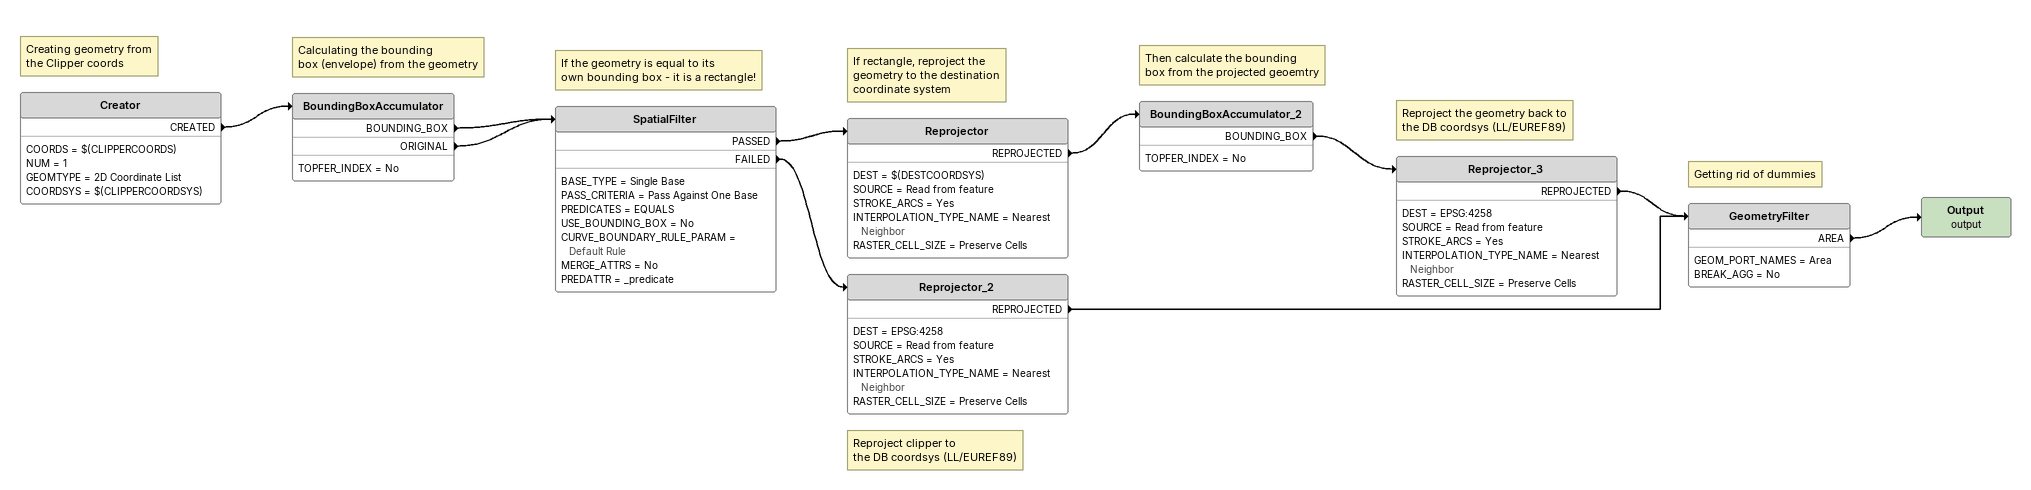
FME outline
Note: Creating geometry from / the Clipper coords
Creator
    COORDS = $(CLIPPERCOORDS)
    NUM = 1
    GEOMTYPE = 2D Coordinate List
    COORDSYS = $(CLIPPERCOORDSYS)
    CREATED -> BoundingBoxAccumulator
Note: Calculating the bounding / box (envelope) from the geometry
BoundingBoxAccumulator
    TOPFER_INDEX = No
    BOUNDING_BOX -> SpatialFilter
    ORIGINAL -> SpatialFilter
Note: If the geometry is equal to its / own bounding box - it is a rectangle!
SpatialFilter
    BASE_TYPE = Single Base
    PASS_CRITERIA = Pass Against One Base
    PREDICATES = EQUALS
    USE_BOUNDING_BOX = No
    CURVE_BOUNDARY_RULE_PARAM = Default Rule
    MERGE_ATTRS = No
    PREDATTR = _predicate
    PASSED -> Reprojector
    FAILED -> Reprojector_2
Note: If rectangle, reproject the / geometry to the destination / coordinate system
Reprojector
    DEST = $(DESTCOORDSYS)
    SOURCE = Read from feature
    STROKE_ARCS = Yes
    INTERPOLATION_TYPE_NAME = Nearest Neighbor
    RASTER_CELL_SIZE = Preserve Cells
    REPROJECTED -> BoundingBoxAccumulator_2
Note: Then calculate the bounding / box from the projected geoemtry
BoundingBoxAccumulator_2
    TOPFER_INDEX = No
    BOUNDING_BOX -> Reprojector_3
Note: Reproject the geometry back to / the DB coordsys (LL/EUREF89)
Reprojector_3
    DEST = EPSG:4258
    SOURCE = Read from feature
    STROKE_ARCS = Yes
    INTERPOLATION_TYPE_NAME = Nearest Neighbor
    RASTER_CELL_SIZE = Preserve Cells
    REPROJECTED -> GeometryFilter
Note: Reproject clipper to / the DB coordsys (LL/EUREF89)
Reprojector_2
    DEST = EPSG:4258
    SOURCE = Read from feature
    STROKE_ARCS = Yes
    INTERPOLATION_TYPE_NAME = Nearest Neighbor
    RASTER_CELL_SIZE = Preserve Cells
    REPROJECTED -> GeometryFilter
Note: Getting rid of dummies
GeometryFilter
    GEOM_PORT_NAMES = Area
    BREAK_AGG = No
    AREA -> Output (output)
Output (output)
